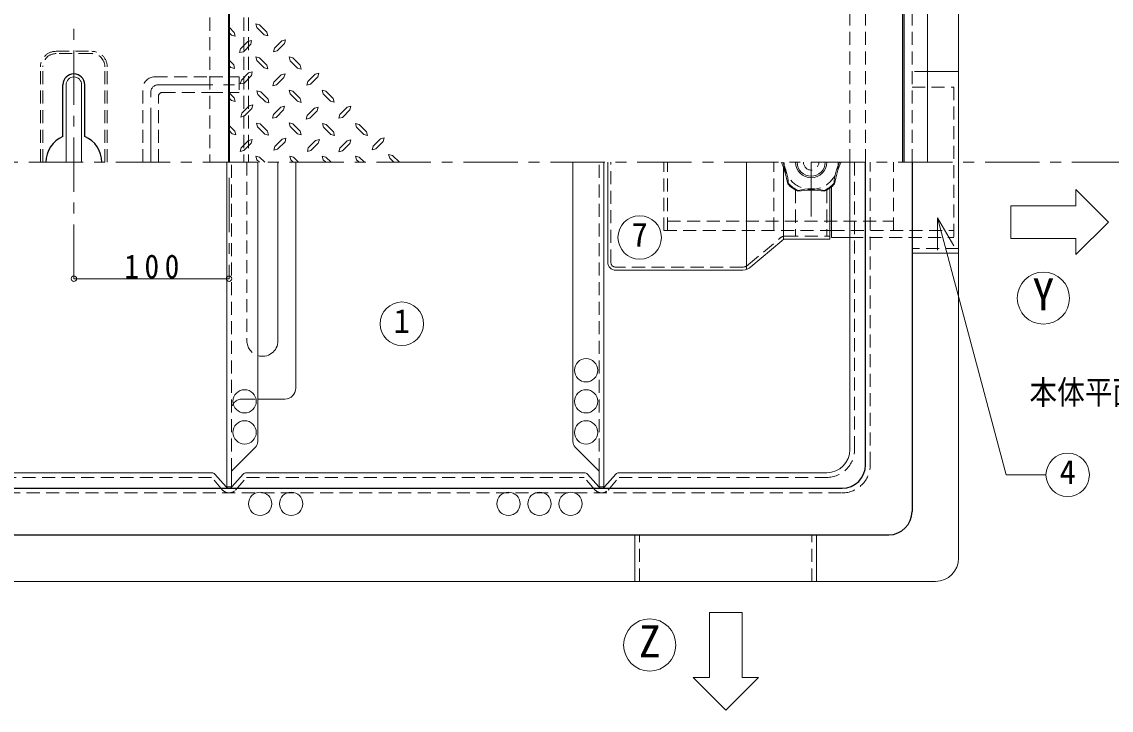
# Model space of a CAD drawing. Units: millimetres at full size, sheet at 1:7; details may follow other scales. Extents: x -1472 to 1363, y -987 to 980.
# Drawn here: x -305 to 397, y 167 to 610 of the extents above; entities that cross this region are included whole.
import ezdxf
from ezdxf.enums import TextEntityAlignment as Align

# ---------------------------------------------------------------- set-up
doc = ezdxf.new("R2010")
doc.units = ezdxf.units.MM
doc.header["$LTSCALE"] = 7
doc.header["$PDMODE"] = 32
doc.header["$PDSIZE"] = 3.5
doc.linetypes.add('CHAIN1', pattern=[8, 5, -1, 1, -1])
doc.linetypes.add('DASHED1', pattern=[1.8, 1.2, -0.6])
doc.layers.add('0-0____1', color=5, linetype='Continuous', lineweight=25)
doc.layers.add('0-4____5', color=4, linetype='Continuous', lineweight=9)
doc.styles.add('ＭＳ ゴシック', font='')
doc.styles.get('ＭＳ ゴシック').set_extended_font_data('MS Gothic')

msp = doc.modelspace()

# ---------------------------------------------------------------- linework, layer by layer
at = {"layer": '0-0____1'}
for p, q in [((238.499, 324.62), (238.499, 519.62)), ((268.499, 519.62), (268.499, 294.62)), ((-566.501, 309.62), (223.499, 309.62)), ((-596.501, 279.62), (253.499, 279.62))]:
    msp.add_line(p, q, dxfattribs=at)
at = {"layer": '0-0____1', "color": 7, "linetype": 'DASHED1', "lineweight": 18}
for p, q in [((241.499, 324.62), (241.499, 519.62)), ((-566.501, 306.62), (223.499, 306.62))]:
    msp.add_line(p, q, dxfattribs=at)
at = {"layer": '0-0____1'}
for centre in [(223.499, 324.62), (253.499, 294.62)]:
    msp.add_arc(centre, 15, 270, 0, dxfattribs=at)
at = {"layer": '0-0____1', "color": 7, "linetype": 'DASHED1', "lineweight": 18}
msp.add_arc((223.499, 324.62), 18, 270, 0, dxfattribs=at)
at = {"layer": '0-4____5', "color": 7, "lineweight": 18}
for p, q in [((278.499, 769.62), (278.499, 519.62)), ((263.499, 754.62), (263.499, 519.62)), ((-276.501, 519.62), (-276.501, 569.62)), ((-266.501, 519.62), (-266.501, 569.62)), ((-173.001, 310.62), (-173.001, 519.62)), ((-153.001, 519.62), (-153.001, 339.691)), ((49.999, 519.62), (49.999, 339.691)), ((69.999, 310.62), (69.999, 519.62)), ((72.499, 519.62), (72.499, 455.12)), ((228.499, 519.62), (228.499, 334.62)), ((298.499, 519.62), (298.499, 264.62)), ((215.499, 502.999), (215.499, 470.07)), ((216.499, 503.788), (216.499, 471.12)), ((284.821, 483.929), (329.21, 318.265)), ((284.821, 483.929), (284.821, 462.929)), ((284.821, 483.929), (295.321, 465.742)), ((228.499, 471.12), (216.499, 471.12)), ((164.572, 452.329), (184.61, 469.123)), ((186.797, 470.07), (215.499, 470.07)), ((298.499, 461.12), (268.499, 461.12)), ((77.499, 450.12), (159.469, 450.12)), ((-154.466, 336.155), (-170.001, 320.62)), ((51.463, 336.155), (66.999, 320.62)), ((-182.537, 319.62), (-400.466, 319.62)), ((-173.381, 310.471), (-180.657, 318.768)), ((-170.001, 320.62), (-170.001, 310.62)), ((-169.622, 310.471), (-162.345, 318.768)), ((-160.466, 319.62), (57.463, 319.62)), ((66.619, 310.471), (59.343, 318.768)), ((66.999, 320.62), (66.999, 310.62)), ((70.378, 310.471), (77.655, 318.768)), ((79.534, 319.62), (213.499, 319.62)), ((329.21, 318.265), (354.769, 318.265)), ((-173.001, 310.62), (-170.001, 310.62)), ((69.999, 310.62), (66.999, 310.62)), ((89.999, 249.62), (89.999, 279.62)), ((206.999, 249.62), (206.999, 279.62)), ((-626.501, 249.62), (283.499, 249.62))]:
    msp.add_line(p, q, dxfattribs=at)
at = {"layer": '0-4____5', "color": 1, "lineweight": 40}
msp.add_line((-171.501, 519.62), (-171.501, 753.62), dxfattribs=at)
at = {"layer": '0-4____5', "color": 5, "lineweight": 25}
for p, q in [((262.499, 519.62), (262.499, 753.62)), ((-278.501, 536.203), (-278.501, 569.62)), ((-264.501, 536.203), (-264.501, 569.62))]:
    msp.add_line(p, q, dxfattribs=at)
at = {"layer": '0-4____5', "linetype": 'DASHED1'}
for p, q in [((268.499, 519.62), (268.499, 744.62)), ((-162.001, 713.62), (-162.001, 519.62)), ((238.499, 519.62), (238.499, 714.62)), ((228.499, 519.62), (228.499, 704.62)), ((278.499, 578.12), (268.499, 578.12)), ((-184.001, 574.62), (-165.001, 574.62)), ((-165.001, 574.62), (-165.001, 564.62)), ((-184.001, 564.62), (-165.001, 564.62)), ((268.499, 568.12), (295.499, 568.12)), ((295.499, 568.12), (295.499, 471.12)), ((-170.001, 320.62), (-170.001, 519.62)), ((-160.001, 519.62), (-160.001, 404.62)), ((66.999, 320.62), (66.999, 519.62)), ((74.499, 455.12), (74.499, 519.62)), ((108.499, 475.62), (108.499, 519.62)), ((110.999, 475.62), (110.999, 519.62)), ((179.499, 475.62), (179.499, 519.62)), ((256.499, 475.62), (256.499, 519.62)), ((193.499, 501.724), (193.499, 472.07)), ((213.499, 501.724), (213.499, 472.07)), ((110.999, 481.62), (256.499, 481.62)), ((108.499, 475.62), (215.499, 475.62)), ((163.114, 453.698), (183.152, 470.492)), ((186.797, 472.07), (215.499, 472.07)), ((216.499, 475.62), (295.499, 475.62)), ((228.499, 471.12), (295.499, 471.12)), ((298.499, 464.12), (268.499, 464.12)), ((159.469, 452.12), (77.499, 452.12)), ((-163.001, 367.12), (-153.001, 367.12)), ((92.999, 249.62), (92.999, 279.62)), ((203.999, 249.62), (203.999, 279.62))]:
    msp.add_line(p, q, dxfattribs=at)
at = {"layer": '0-4____5', "color": 7, "linetype": 'DASHED1', "lineweight": 18}
for p, q in [((-184.001, 713.62), (-184.001, 519.62)), ((-159.001, 713.62), (-159.001, 519.62)), ((-283.001, 591.12), (-260.001, 591.12)), ((-260.001, 589.62), (-283.001, 589.62)), ((-293.001, 519.62), (-293.001, 581.12)), ((-291.501, 519.62), (-291.501, 581.12)), ((-251.501, 519.62), (-251.501, 581.12)), ((-250.001, 519.62), (-250.001, 581.12)), ((-219.501, 574.62), (-184.001, 574.62)), ((-227.001, 519.62), (-227.001, 567.12)), ((-217.001, 519.62), (-217.001, 562.12)), ((-214.501, 564.62), (-184.001, 564.62)), ((231.499, 519.62), (231.499, 334.62)), ((-182.763, 316.62), (-400.239, 316.62)), ((-175.636, 308.493), (-182.763, 316.62)), ((64.364, 308.493), (57.237, 316.62))]:
    msp.add_line(p, q, dxfattribs=at)
at = {"layer": '0-4____5'}
for p, q in [((298.499, 519.62), (298.499, 667.12)), ((-168.239, 603.245), (-171.501, 606.638)), ((-154.289, 608.87), (-151.889, 608.195)), ((-153.614, 606.47), (-154.289, 608.87)), ((-148.889, 601.745), (-153.614, 606.47)), ((-147.164, 603.545), (-151.889, 608.195)), ((-169.964, 601.445), (-171.501, 602.982)), ((-169.964, 601.445), (-167.564, 600.845)), ((-168.239, 603.245), (-167.564, 600.845)), ((-159.389, 597.395), (-164.039, 592.67)), ((-159.389, 597.395), (-156.989, 597.995)), ((-157.589, 595.67), (-156.989, 597.995)), ((-148.889, 601.745), (-146.489, 601.145)), ((-147.164, 603.545), (-146.489, 601.145)), ((-137.489, 597.845), (-142.214, 593.12)), ((-137.489, 597.845), (-135.089, 598.52)), ((-135.764, 596.12), (-135.089, 598.52)), ((-164.714, 590.27), (-164.039, 592.67)), ((-162.314, 590.87), (-164.714, 590.27)), ((-157.589, 595.67), (-162.314, 590.87)), ((-135.764, 596.12), (-140.489, 591.395)), ((-168.539, 582.47), (-171.501, 585.432)), ((-154.289, 587.57), (-151.889, 586.97)), ((-153.689, 585.245), (-154.289, 587.57)), ((-148.889, 580.445), (-153.689, 585.245)), ((-147.164, 582.245), (-151.889, 586.97)), ((-132.839, 587.495), (-130.439, 586.82)), ((-132.239, 585.095), (-132.839, 587.495)), ((-127.514, 580.37), (-132.239, 585.095)), ((-125.789, 582.095), (-130.439, 586.82)), ((-170.339, 580.67), (-171.501, 581.832)), ((-170.339, 580.67), (-167.939, 580.07)), ((-168.539, 582.47), (-167.939, 580.07)), ((-158.939, 577.22), (-163.589, 572.495)), ((-158.939, 577.22), (-156.539, 577.82)), ((-157.139, 575.495), (-156.539, 577.82)), ((-148.889, 580.445), (-146.564, 579.845)), ((-147.164, 582.245), (-146.564, 579.845)), ((-137.864, 575.87), (-142.589, 571.145)), ((-137.864, 575.87), (-135.464, 576.545)), ((-136.139, 574.145), (-135.464, 576.545)), ((-127.514, 580.37), (-125.114, 579.695)), ((-125.789, 582.095), (-125.114, 579.695)), ((-116.114, 576.47), (-120.839, 571.745)), ((-116.114, 576.47), (-113.714, 577.145)), ((-114.389, 574.745), (-113.714, 577.145)), ((298.499, 578.12), (278.499, 578.12)), ((-164.264, 570.095), (-163.589, 572.495)), ((-161.864, 570.695), (-164.264, 570.095)), ((-157.139, 575.495), (-161.864, 570.695)), ((-136.139, 574.145), (-140.864, 569.42)), ((-168.314, 561.17), (-171.501, 564.357)), ((-153.539, 565.745), (-151.139, 565.07)), ((-152.939, 563.345), (-153.539, 565.745)), ((-148.139, 558.62), (-152.939, 563.345)), ((-146.414, 560.345), (-151.139, 565.07)), ((-132.764, 566.045), (-130.364, 565.37)), ((-132.089, 563.645), (-132.764, 566.045)), ((-127.364, 558.92), (-132.089, 563.645)), ((-125.639, 560.645), (-130.364, 565.37)), ((-111.464, 566.045), (-109.064, 565.445)), ((-110.864, 563.72), (-111.464, 566.045)), ((-106.064, 558.995), (-110.864, 563.72)), ((-104.339, 560.72), (-109.064, 565.445)), ((-170.039, 559.37), (-171.501, 560.832)), ((-170.039, 559.37), (-167.639, 558.77)), ((-168.314, 561.17), (-167.639, 558.77)), ((-158.564, 555.92), (-163.289, 551.195)), ((-158.564, 555.92), (-156.164, 556.595)), ((-156.839, 554.195), (-156.164, 556.595)), ((-148.139, 558.62), (-145.814, 557.945)), ((-146.414, 560.345), (-145.814, 557.945)), ((-138.239, 555.095), (-142.889, 550.37)), ((-138.239, 555.095), (-135.839, 555.695)), ((-136.439, 553.37), (-135.839, 555.695)), ((-127.364, 558.92), (-124.964, 558.245)), ((-125.639, 560.645), (-124.964, 558.245)), ((-116.564, 554.57), (-121.289, 549.845)), ((-116.564, 554.57), (-114.164, 555.245)), ((-114.839, 552.845), (-114.164, 555.245)), ((-106.064, 558.995), (-103.739, 558.32)), ((-104.339, 560.72), (-103.739, 558.32)), ((-95.414, 555.095), (-100.139, 550.37)), ((-95.414, 555.095), (-93.014, 555.695)), ((-93.689, 553.37), (-93.014, 555.695)), ((-156.839, 554.195), (-161.564, 549.47)), ((-143.564, 547.97), (-142.889, 550.37)), ((-141.164, 548.57), (-143.564, 547.97)), ((-136.439, 553.37), (-141.164, 548.57)), ((-121.889, 547.445), (-121.289, 549.845)), ((-119.564, 548.12), (-121.889, 547.445)), ((-114.839, 552.845), (-119.564, 548.12)), ((-100.739, 547.97), (-100.139, 550.37)), ((-98.414, 548.57), (-100.739, 547.97)), ((-93.689, 553.37), (-98.414, 548.57)), ((-167.864, 539.72), (-171.501, 543.357)), ((-153.839, 544.895), (-151.439, 544.295)), ((-153.164, 542.57), (-153.839, 544.895)), ((-148.439, 537.845), (-153.164, 542.57)), ((-146.714, 539.57), (-151.439, 544.295)), ((-132.839, 545.045), (-130.439, 544.37)), ((-132.239, 542.645), (-132.839, 545.045)), ((-127.514, 537.92), (-132.239, 542.645)), ((-125.789, 539.72), (-130.439, 544.37)), ((-111.314, 544.595), (-108.914, 543.995)), ((-110.714, 542.27), (-111.314, 544.595)), ((-105.914, 537.545), (-110.714, 542.27)), ((-104.189, 539.27), (-108.914, 543.995)), ((-84.689, 537.545), (-89.414, 542.345)), ((-82.964, 539.345), (-87.689, 544.07)), ((-169.589, 537.92), (-171.501, 540.106)), ((-169.589, 537.92), (-167.189, 537.32)), ((-167.864, 539.72), (-167.189, 537.32)), ((-159.014, 533.645), (-163.739, 528.92)), ((-159.014, 533.645), (-156.614, 534.245)), ((-157.289, 531.92), (-156.614, 534.245)), ((-148.439, 537.845), (-146.039, 537.17)), ((-146.714, 539.57), (-146.039, 537.17)), ((-137.264, 534.62), (-141.989, 529.895)), ((-137.264, 534.62), (-134.864, 535.22)), ((-135.464, 532.895), (-134.864, 535.22)), ((-127.514, 537.92), (-125.114, 537.32)), ((-125.789, 539.72), (-125.114, 537.32)), ((-115.739, 533.72), (-120.464, 528.995)), ((-115.739, 533.72), (-113.339, 534.32)), ((-114.014, 531.995), (-113.339, 534.32)), ((-105.914, 537.545), (-103.589, 536.87)), ((-104.189, 539.27), (-103.589, 536.87)), ((-95.489, 533.495), (-100.139, 528.77)), ((-95.489, 533.495), (-93.089, 534.095)), ((-93.689, 531.77), (-93.089, 534.095)), ((-84.689, 537.545), (-82.364, 536.945)), ((-82.964, 539.345), (-82.364, 536.945)), ((-74.039, 534.77), (-78.764, 530.045)), ((-74.039, 534.77), (-71.639, 535.37)), ((-72.239, 533.045), (-71.639, 535.37)), ((-164.414, 526.52), (-163.739, 528.92)), ((-162.014, 527.12), (-164.414, 526.52)), ((-157.289, 531.92), (-162.014, 527.12)), ((-142.589, 527.495), (-141.989, 529.895)), ((-140.264, 528.095), (-142.589, 527.495)), ((-135.464, 532.895), (-140.264, 528.095)), ((-114.014, 531.995), (-118.739, 527.195)), ((-79.364, 527.645), (-78.764, 530.045)), ((-77.039, 528.245), (-79.364, 527.645)), ((-72.239, 533.045), (-77.039, 528.245)), ((-154.289, 523.67), (-151.889, 522.995)), ((-153.614, 521.27), (-154.289, 523.67)), ((-151.964, 519.62), (-153.614, 521.27)), ((-148.514, 519.62), (-151.889, 522.995)), ((-140.001, 519.62), (-140.001, 404.62)), ((-132.389, 523.52), (-129.989, 522.92)), ((-131.789, 521.195), (-132.389, 523.52)), ((-130.214, 519.62), (-131.789, 521.195)), ((-126.816, 519.62), (-129.989, 522.92)), ((-128.501, 519.62), (-128.501, 374.12)), ((-111.464, 523.67), (-109.064, 522.995)), ((-110.864, 521.27), (-111.464, 523.67)), ((-109.214, 519.62), (-110.864, 521.27)), ((-105.689, 519.62), (-109.064, 522.995)), ((-84.314, 519.62), (-87.689, 522.995)), ((-65.339, 519.62), (-68.039, 522.32)), ((-61.781, 519.62), (-66.314, 524.045)), ((161.937, 519.62), (161.937, 450.569)), ((185.739, 515.914), (185.739, 469.877)), ((374.099, 502.12), (374.099, 491.62)), ((395.099, 481.12), (374.099, 502.12)), ((332.099, 491.62), (332.099, 470.62)), ((374.099, 491.62), (332.099, 491.62)), ((374.099, 460.12), (395.099, 481.12)), ((216.499, 475.62), (215.499, 475.62)), ((374.099, 470.62), (332.099, 470.62)), ((374.099, 470.62), (374.099, 460.12)), ((-171.501, 444.62), (-271.501, 444.62)), ((-135.501, 367.12), (-153.001, 367.12)), ((137.999, 229.62), (158.999, 229.62)), ((137.999, 187.62), (137.999, 229.62)), ((158.999, 187.62), (158.999, 229.62)), ((127.499, 187.62), (137.999, 187.62)), ((148.499, 166.62), (127.499, 187.62)), ((169.499, 187.62), (148.499, 166.62)), ((158.999, 187.62), (169.499, 187.62))]:
    msp.add_line(p, q, dxfattribs=at)
at = {"layer": '0-4____5', "linetype": 'CHAIN1'}
for p, q in [((-271.501, 444.62), (-271.501, 606.12)), ((-217.001, 569.62), (-165.001, 569.62)), ((-222.001, 519.62), (-222.001, 564.62)), ((-804.501, 519.62), (563.499, 519.62)), ((203.499, 519.62), (203.499, 484.62)), ((-171.501, 509.62), (-171.501, 444.62))]:
    msp.add_line(p, q, dxfattribs=at)
at = {"layer": '0-4____5'}
for points in [[(-140.489, 591.395), (-142.889, 590.795), (-142.214, 593.12)], [(-140.864, 569.42), (-143.264, 568.82), (-142.589, 571.145)], [(-114.389, 574.745), (-119.114, 570.02), (-121.439, 569.345), (-120.839, 571.745)], [(-161.564, 549.47), (-163.889, 548.795), (-163.289, 551.195)], [(-89.414, 542.345), (-90.089, 544.67), (-87.689, 544.07)], [(-118.739, 527.195), (-121.064, 526.595), (-120.464, 528.995)], [(-93.689, 531.77), (-98.414, 526.97), (-100.814, 526.37), (-100.139, 528.77)], [(-87.764, 519.62), (-89.414, 521.27), (-90.089, 523.595), (-87.689, 522.995)], [(-68.039, 522.32), (-68.714, 524.72), (-66.314, 524.045)]]:
    msp.add_lwpolyline(points, dxfattribs=at)
at = {"layer": '0-4____5', "color": 7, "linetype": 'DASHED1', "lineweight": 18}
for points in [[(-167.366, 308.493), (-160.239, 316.62), (57.237, 316.62)], [(72.634, 308.493), (79.761, 316.62), (213.499, 316.62)]]:
    msp.add_lwpolyline(points, dxfattribs=at)
at = {"layer": '0-4____5', "color": 7, "lineweight": 18}
for centre, radius in [((93.033, 471.21), 14), ((353.099, 432.12), 16.8), ((-60.199, 415.616), 14), ((368.769, 318.265), 14), ((99.499, 208.62), 16.8)]:
    msp.add_circle(centre, radius, dxfattribs=at)
at = {"layer": '0-4____5'}
for centre in [(58.499, 385.62), (-161.501, 365.62), (58.499, 365.62), (-161.501, 345.62), (58.499, 345.62), (-151.501, 299.62), (-131.501, 299.62), (8.499, 299.62), (28.499, 299.62), (48.499, 299.62)]:
    msp.add_circle(centre, 7.5, dxfattribs=at)
at = {"layer": '0-4____5', "color": 7, "linetype": 'DASHED1', "lineweight": 18}
for centre, radius, start, end in [((-283.001, 581.12), 10, 90, 180), ((-283.001, 581.12), 8.5, 90, 180), ((-260.001, 581.12), 10, 0, 90), ((-260.001, 581.12), 8.5, 0, 90), ((-219.501, 567.12), 7.5, 90, 180), ((-214.501, 562.12), 2.5, 90, 180), ((213.499, 334.62), 18, 270, 0), ((-171.501, 312.12), 5.5, 221.25117, 318.74883), ((68.499, 312.12), 5.5, 221.25117, 318.74883)]:
    msp.add_arc(centre, radius, start, end, dxfattribs=at)
at = {"layer": '0-4____5', "color": 5, "lineweight": 25}
for centre, radius, start, end in [((-271.501, 569.62), 7, 0, 180), ((-271.501, 519.62), 18, 112.88538, 180), ((-271.501, 519.62), 18, 0, 67.11462)]:
    msp.add_arc(centre, radius, start, end, dxfattribs=at)
at = {"layer": '0-4____5', "color": 7, "lineweight": 18}
for centre, radius, start, end in [((-271.501, 569.62), 5, 0, 180), ((134.118, 497.077), 54.951, 9.11306, 24.21987), ((159.679, 505.382), 29.075, 1.44958, 29.32092), ((203.499, 519.62), 9, 180, 360), ((247.318, 505.382), 29.075, 150.67908, 178.55042), ((272.88, 497.077), 54.951, 155.78013, 170.88694), ((203.499, 519.62), 20.5, 222.46304, 245.53696), ((203.499, 519.62), 20, 222.46304, 245.53696), ((203.499, 519.62), 20, 294.46304, 317.53696), ((203.499, 519.62), 20.5, 294.46304, 317.53696), ((203.499, 446.669), 54.951, 81.11306, 98.88694), ((203.499, 473.545), 29.075, 73.44958, 106.55042), ((186.797, 467.07), 3, 90, 136.80874), ((77.499, 455.12), 5, 180, 270), ((159.469, 457.12), 7, 270, 316.80874), ((-158.001, 339.691), 5, 315, 0), ((54.999, 339.691), 5, 180, 225), ((213.499, 334.62), 15, 270, 0), ((-182.537, 317.12), 2.5, 41.25117, 90), ((-160.466, 317.12), 2.5, 90, 138.74883), ((57.463, 317.12), 2.5, 41.25117, 90), ((79.534, 317.12), 2.5, 90, 138.74883), ((-171.501, 312.12), 2.5, 221.25117, 318.74883), ((68.499, 312.12), 2.5, 221.25117, 318.74883), ((283.499, 264.62), 15, 270, 0)]:
    msp.add_arc(centre, radius, start, end, dxfattribs=at)
at = {"layer": '0-4____5', "linetype": 'CHAIN1'}
msp.add_arc((-217.001, 564.62), 5, 90, 180, dxfattribs=at)
at = {"layer": '0-4____5', "linetype": 'DASHED1'}
for centre, radius, start, end in [((203.499, 519.62), 17.5, 180, 360), ((203.499, 519.62), 5, 180, 360), ((186.797, 467.07), 5, 90, 136.80874), ((77.499, 455.12), 3, 180, 270), ((159.469, 457.12), 5, 270, 316.80874), ((-150.001, 404.62), 10, 180, 252.5424), ((-163.001, 360.12), 7, 90, 180)]:
    msp.add_arc(centre, radius, start, end, dxfattribs=at)
at = {"layer": '0-4____5'}
for centre, radius, start, end in [((203.499, 519.62), 10, 180, 360), ((-150.001, 404.62), 10, 252.5424, 0), ((-135.501, 374.12), 7, 270, 0)]:
    msp.add_arc(centre, radius, start, end, dxfattribs=at)
for p in [(-271.501, 444.62), (-171.501, 444.62)]:
    msp.add_point(p, dxfattribs=at)

# ---------------------------------------------------------------- texts
at = {"layer": '0-4____5', "color": 7, "style": 'ＭＳ ゴシック'}
for s, height, p in [('7', 15.4, (87.783, 460.71)), ('Y', 20.53, (346.099, 418.12)), ('1', 15.4, (-65.449, 405.116)), ('4', 15.4, (363.519, 307.765)), ('Z', 20.53, (92.499, 194.62))]:
    msp.add_text(s, height=height, dxfattribs=at).set_placement(p, align=Align.BOTTOM_LEFT)
at = {"layer": '0-4____5', "color": 7, "style": 'ＭＳ ゴシック', "width": 0.85}
msp.add_text('本体平面図', height=15.4, dxfattribs=at).set_placement((344.082, 359.12), align=Align.BOTTOM_LEFT)
at = {"layer": '0-4____5', "color": 7, "insert": (-239.001, 444.62), "char_height": 15.4, "attachment_point": 7, "style": 'ＭＳ ゴシック'}
msp.add_mtext('\\T1.38;\\W0.9;100', dxfattribs=at)

doc.saveas('drawing.dxf')
